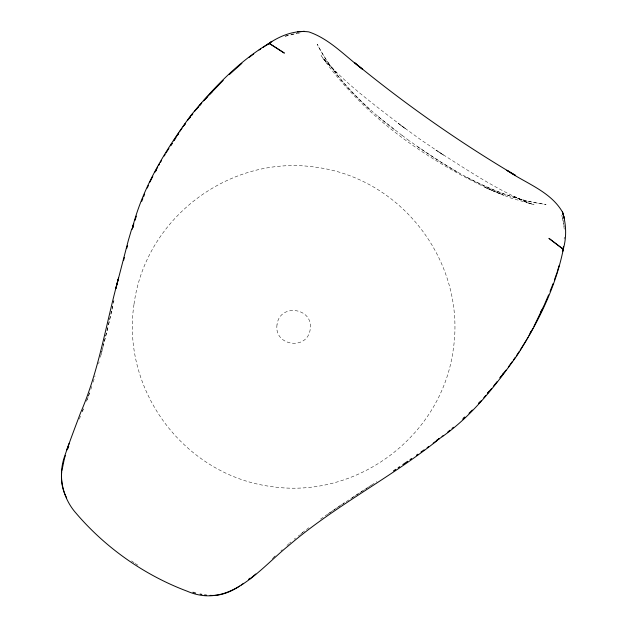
<?xml version="1.0" encoding="UTF-8"?>
<svg xmlns="http://www.w3.org/2000/svg" width="627" height="627" viewBox="0 0 627 627"><rect width="100%" height="100%" fill="white"/><g stroke="black" fill="none" stroke-linecap="round" stroke-linejoin="round"><path stroke-width="0.47" stroke-dasharray="3.13 2.35" d="M564.167 239.005L564.276 237.131M112.092 308.515L112.648 305.929M112.061 309.315L113.173 304.142M113.205 303.319L113.785 300.678M113.558 302.386L113.942 300.623M111.535 311.102L108.142 325.938M111.692 311.039L108.087 326.722M107.875 327.615L100.344 357.468M107.719 327.741L103.431 345.258M101.104 354.13L102.969 347.029M98.635 363.691L99.121 361.912M93.172 382.109L95.053 375.957M90.829 389.359L92.012 385.715M88.454 396.233L89.645 392.823M88.47 395.653L90.257 390.535M86.934 400.261L88.156 397.04M86.338 401.327L87.255 398.913M79.229 419.087L80.993 415.121M82.317 411.782L83.297 409.345M82.333 411.226L83.32 408.788M280.943 550.867L282.244 549.699M286.97 545.443L288.898 543.719M272.275 558.767L274.422 556.886M273.819 557.137L275.253 555.89M289.541 543.147L290.842 542.018M294.157 539.204L295.552 538.068M298.193 536.132L299.698 534.956M300.458 534.361L302.716 532.589M302.12 532.84L308.79 527.754M320.562 519.085L344.411 502.611M327.945 514.015L336.237 508.262M337.044 507.721L370.792 485.525M351.998 497.744L364.749 489.491M371.537 485.055L376.866 481.677M366.309 488.504L371.537 485.22M285.387 36.225L296.524 33.521M285.097 36.186L288.545 35.143M291.116 34.461L295.348 33.67M296.195 33.513L300.991 33.168M466.715 177.214C491.639 189.981 518.059 201.016 546.054 204.433C495.252 197.748 450.437 169.878 409.392 140.816M457.208 172.049L439.339 161.131L416.438 145.981M135.26 563.493L139.139 566.009M131.49 560.906L134.507 562.975M402.15 135.401L409.353 140.871M402.103 135.456L378.089 116.528M394.375 129.648C363.942 106.135 335.163 78.602 317.184 44.172C329.849 69.37 349.325 90.39 369.797 109.459M564.237 226.457L561.808 215.555L563.132 220.202L564.308 229.788M133.982 304.456C121.05 390.746 184.691 475.188 271.193 486.544C357.484 499.476 441.925 435.843 453.282 349.333C466.214 263.042 402.573 178.601 316.071 167.244C229.78 154.313 145.339 217.953 133.982 304.456M277.04 324.567C273.638 346.104 307.559 350.869 310.224 329.23C313.625 307.685 279.705 302.919 277.04 324.567M533.977 204.684L509.916 197.74L484.569 187.214L503.646 195.24L493.896 191.392L494.476 191.643C427.504 160.904 363.613 116.732 321.071 55.607L324.911 60.592L336.621 72.654L323.211 58.593C347.562 85.546 377.203 106.998 405.873 129.052L398.153 123.323L420.788 139.774L443.987 155.418L435.961 150.119C466.512 169.462 496.764 190.106 530.442 203.704L512.643 195.906L527.981 202.78L533.977 204.684"/><path stroke-width="0.94" d="M61.744 471.653C60.717 480.627 62.332 489.82 66.627 497.791M266.256 45.465L271.797 41.374L268.928 43.851L268.983 43.404C280.465 35.621 294.768 30.002 308.813 31.891C329.888 39.062 345.265 56.297 362.68 69.338L354.835 62.904C405.45 104.427 459.246 142.102 515.574 175.458L506.843 170.285C525.669 183.327 550.616 191.36 562.513 212.145C566.471 224.537 566.792 238.519 562.709 250.91L562.866 249.664M562.709 250.91L563.101 248.182M562.725 251.521L563.446 246.787M61.885 470.752L64.33 458.917M118.244 278.999L115.807 288.655L128.331 240.447L131.388 230.038L133.073 226.723L133.614 223.486L132.908 227.256L132.83 226.347C143.567 185.741 166.045 149.391 190.624 115.76C213.078 88.438 238.15 61.995 268.622 43.647L270.104 43.914L284.376 53.115L270.355 44.125M123.66 260.197L124.389 257.368M126.811 248.19L127.54 245.47M118.566 278.027C106.159 322.96 99.285 369.671 80.624 412.676C75.091 427.3 69.519 441.917 64.479 456.715C57.676 476.402 62.637 498.536 76.635 513.858L76.815 514.093C106.198 548.249 144.539 575.092 186.689 591.026L186.964 591.112C229.56 609.703 259.617 568.908 288.835 545.435C334.975 505.801 390.01 478.189 437.474 440.295L437.481 439.872L437.043 440.217C469.686 418.93 494.303 387.321 516.75 355.893C537.668 323.493 555.404 287.84 563.164 249.891L562.395 248.582L548.923 238.346L562.121 248.417M132.14 229.2L133.802 223.917M557.223 271.906L559.135 265.582M134.946 220.438L136.373 216.088M64.573 457.984L65.443 455.406M554.425 279.94L556.948 272.816M66.548 450.476L69.189 443.32M67.841 448.697L68.758 446.252M550.036 291.383L553.163 283.506M141.733 201.322L142.815 198.634M143.544 196.839L144.633 194.151M544.573 304.291L548.625 294.87M147.251 188.037L148.411 185.467M540.599 312.34L541.728 309.895M544.197 305.114L533.875 326.526M149.947 182.034L152.784 176.344M532.989 328.219L528.929 335.664M154.932 172.213L157.722 167.111M155.567 171.453L156.491 169.76M530.097 333.117L531.006 331.495M527.095 338.901L528.012 337.279M158.655 165.465L159.579 163.874M160.504 162.283L161.429 160.684M164.211 155.998L165.144 154.469M166.077 152.941L168.961 148.254M526.641 339.709L520.183 350.078M170.497 145.809L172.033 143.364M171.179 145.111L172.206 143.481M173.569 140.918L178.883 132.806M174.275 140.229L175.866 137.799M177.465 135.361L178.53 133.747M516.468 355.697L519.125 351.684M179.933 131.247L182.026 128.229M183.068 126.725L185.161 123.715M184.291 125.353L185.333 123.848M512.235 361.685L508.325 367.038M513.294 360.188L515.41 357.194M187.449 120.619L190.318 116.747M189.346 118.432L190.498 116.888M506.005 370.142L500.127 377.799M499.962 377.673L501.145 376.153M502.321 374.632L503.505 373.112M190.89 115.971L192.638 113.785M194.378 111.598L201.541 103.032M191.65 115.384L192.81 113.926M493.292 386.42L497.203 381.537M487.328 393.348L489.091 391.224M487.477 393.474L491.615 388.521M196.878 108.832L198.085 107.421M199.903 105.305L201.722 103.181M481.238 400.692L478.707 403.467M483.793 397.777L485.706 395.598M203.399 100.916L223.212 80.358M204.222 100.359L207.443 96.824M478.573 403.333L479.82 402.017M210.014 94.05L212.553 91.417M468.988 413.318L472.358 410.042M229.286 74.605L241.904 63.335M463.314 418.381L464.748 417.088M462.702 419.165L464.858 417.229M248.558 579.364L249.883 578.227M249.977 578.917L255.8 573.987M447.796 432.003L449.912 430.224M452.028 428.445L453.439 427.261M437.043 440.217L439.331 438.414M439.151 438.79L433.194 443.258M442.035 436.525L443.469 435.397M249.201 57.323L253.739 53.93M427.128 447.694L428.641 446.581M416.375 455.249L417.919 454.175M420.991 452.028L424.071 449.872M239.647 586.073C230.963 591.849 220.68 596.128 210.069 595.368M241.23 584.983L243.597 583.337M402.816 464.576L407.636 461.268M410.05 459.615L411.657 458.509M393.45 470.908L395.794 469.325M398.137 467.742L399.697 466.684M259.084 49.995L260.714 48.922M263.16 47.307L266.42 45.152M267.227 44.619L269.759 43.239M267.815 44.423L270.245 43.122M204.574 594.952L206.408 595.094M200.084 594.051L201.886 594.412M192.912 592.249L195.6 593.064M304.307 31.35L297.527 31.812L304.307 31.35M564.394 218.674L562.513 212.145L564.394 218.674"/></g></svg>
